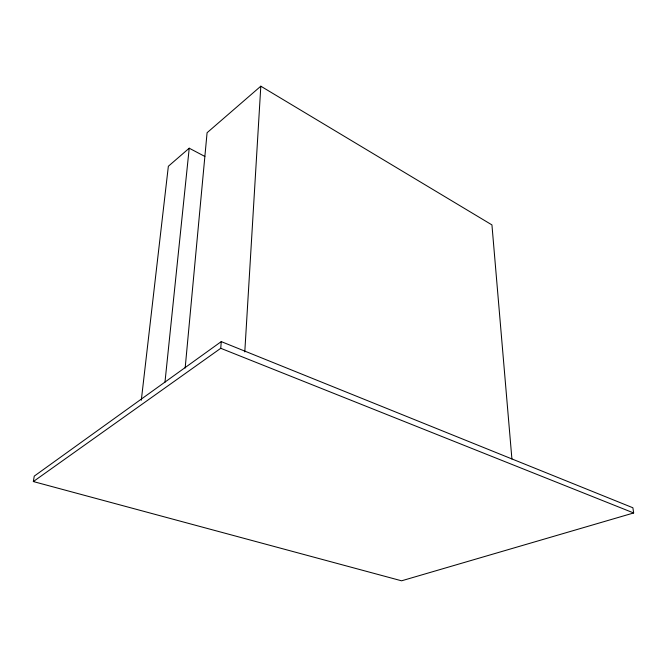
<?xml version="1.0" encoding="UTF-8"?>
<svg xmlns="http://www.w3.org/2000/svg" width="667" height="667" viewBox="0 0 667 667"><rect width="100%" height="100%" fill="white"/><g stroke="black" fill="none" stroke-linecap="round" stroke-linejoin="round"><path stroke-width="1" d="M244.789 351.909L260.814 86.193L491.938 224.904L511.914 459.029M33.35 481.557L220.752 348.299L221.252 341.604L632.891 507.77L633.65 512.965L401.576 580.807L33.35 481.557L34.259 476.113L221.252 341.604M185.159 368.051L207.078 132.725L260.814 86.193M164.966 382.249L189.22 148.199L204.852 156.445M141.304 400.225L168.351 166.266L189.22 148.199M220.752 348.299L633.65 512.965"/></g></svg>
